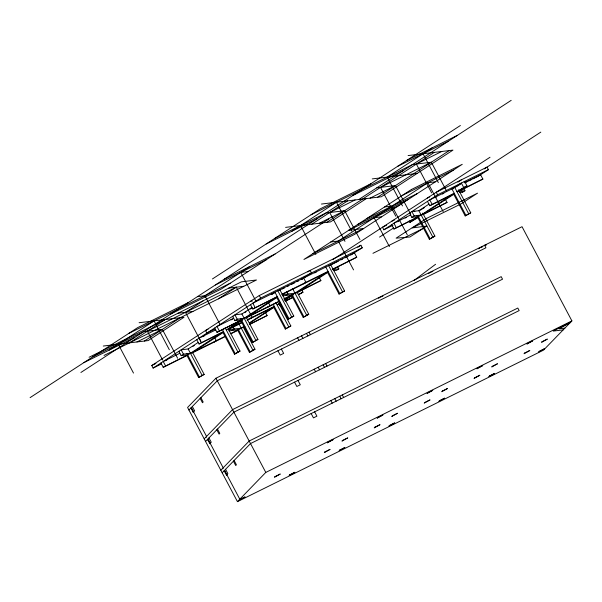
<?xml version="1.0" encoding="UTF-8"?>
<svg xmlns="http://www.w3.org/2000/svg" width="602" height="602" viewBox="0 0 602 602"><rect width="100%" height="100%" fill="white"/><g stroke="black" fill="none" stroke-linecap="round" stroke-linejoin="round"><path stroke-width="0.9" d="M190.789 408.517L191.421 407.825L206.689 436.668L206.065 437.361M207.412 439.911L208.036 439.219L223.312 468.063L222.687 468.755M224.034 471.298L224.659 470.613L239.935 499.457L239.31 500.149L245.089 496.913L239.935 499.457M160.922 362.991L163.21 367.31L186.989 355.549L223.5 331.529L199.059 343.983L196.764 339.656M222.913 332.673L191.872 353.126L224.418 337.015M241.763 322.491L226.277 329.971L277.266 296.538L252.817 308.992L250.53 304.665M276.679 297.681L245.639 318.134L279.674 301.293M231.853 333.342L237.79 330.4L243.268 326.833M186.989 355.549L198.622 377.514L204.176 374.406L192.542 352.433L190.435 353.299L183.429 354.157L181.134 355.647L178.839 351.327L179.253 351.275M204.176 374.406L198.622 377.514M199.059 343.983L222.83 332.221L234.464 354.187L240.017 351.079L228.391 329.106L241.199 320.776M284.234 300.172L328.075 271.389L282.15 294.115M240.017 351.079L234.464 354.187M327.488 272.533L296.447 292.986L320.889 280.532L318.985 276.928M215.922 378.237L187.576 407.464L237.444 501.647L543.546 350.116L571.9 320.889L522.032 226.706L215.922 378.237L265.791 472.419L237.444 501.647M214.688 327.992L216.976 332.319L240.755 320.557L252.381 342.523L257.942 339.415L246.308 317.442L244.201 318.308L237.196 319.165L234.9 320.655L232.605 316.328L233.019 316.283M188.923 410.015L217.277 380.788L485.919 247.798L484.572 245.255L486.378 245.029M257.942 339.415L252.381 342.523M237.79 330.4L249.424 352.366L254.985 349.258L243.351 327.292L241.244 328.158L228.534 329.7M193.204 412.287L193.633 412.235L191.346 407.908L190.917 407.96L193.204 412.287L194.619 410.827L192.331 406.5M254.985 349.258L249.424 352.366M252.817 308.992L276.596 297.23L288.23 319.195L293.784 316.088L279.862 289.788L252.832 303.175L255.12 307.502M293.784 316.088L288.23 319.195M247.708 319.549L274.309 306.38L273.639 307.073L285.273 329.038L290.826 325.93L279.193 303.965L277.086 304.823L280.419 302.655M290.826 325.93L285.273 329.038M284.129 299.081L291.556 295.409L303.19 317.374L308.751 314.267L297.117 292.301L295.01 293.159L281.894 294.762M308.751 314.267L303.19 317.374M282.865 294.122L327.405 272.081L339.031 294.047L344.592 290.939L330.671 264.647L279.862 289.788M344.592 290.939L339.031 294.047M409.127 220.911L409.894 222.349L454.217 193.25L429.775 205.711L427.48 201.384M204.198 438.858L232.545 409.631L501.195 276.649L502.542 279.193L233.9 412.174L205.545 441.401M209.827 443.682L210.256 443.629L207.961 439.302L207.54 439.355L209.827 443.682L211.242 442.222L208.954 437.895M417.156 216.231L429.339 239.242L434.892 236.127L422.709 213.116M434.892 236.127L429.339 239.242M453.434 193.724L465.18 215.915L470.741 212.799L458.558 189.788M220.821 470.252L249.168 441.025L517.818 308.043L519.165 310.587L250.522 443.569L222.168 472.796M470.741 212.799L465.18 215.915M226.45 475.076L226.879 475.023L224.584 470.696L224.162 470.749L226.45 475.076L227.865 473.616L225.577 469.289M413.792 280.652L435.585 264.27M30.1 397.621L137.632 327.638L188.441 302.49M212.438 278.952L319.971 208.969L370.779 183.821M109.271 350.055L154.074 320.896L169.343 349.747M291.609 231.386L336.413 202.227L351.688 231.078M80.909 372.472L460.387 125.502M129.453 342.862L165.294 319.534M311.791 224.192L347.632 200.865M197.396 296.658L204.883 295.748L249.687 266.588M432.025 147.919L387.221 177.078L402.49 205.929M203.401 300.669L185.484 312.333L200.752 341.183M328.858 219.023L221.325 289.005L170.516 314.154M358.86 199.495L511.196 100.353M144.42 341.041L180.261 317.713M326.758 222.371L434.29 152.389M366.34 198.585L330.498 221.912L285.604 227.375M218.368 298.855L236.285 287.192L252.163 317.344L249.86 318.842M377.567 197.223L449.25 150.568M330.799 241.959L338.279 241.048L427.887 182.73L435.374 181.827M161.441 363.947L153.111 368.07L151.764 365.519L259.289 295.537L360.907 245.247L362.253 247.791L350.763 255.06M153.111 368.07L260.643 298.088L362.253 247.791M183.429 354.157L181.142 349.83L188.148 348.972L198.269 342.387M237.196 319.165L234.908 314.838L241.906 313.981L252.035 307.396M272.277 294.22L274.301 292.903L271.329 294.37M192.956 346.353L194.303 345.473M244.69 312.679L246.045 311.798M250.093 309.165L251.44 308.284M307.757 271.916L310.098 270.396L311.445 272.939L301.339 279.524L302.821 278.786M163.21 367.31L187.658 354.856L181.134 355.647M216.976 332.319L241.425 319.865L234.9 320.655M332.635 259.68L490.013 157.265M242.448 319.963L242.862 319.692L240.755 320.557M238.512 323.884L240.303 322.95M386.574 225.216L382.481 227.247L383.828 229.791L437.594 194.8L488.403 169.651L487.056 167.108L436.247 192.256L437.594 194.8M357.791 247.272L360.907 245.247M457.911 182.113L461.651 179.682M214.019 342.169L216.321 340.672L214.794 337.782M231.943 330.506L234.238 329.008L233.094 326.841M267.785 307.178L270.087 305.681L268.56 302.791M285.709 295.514L288.004 294.017L286.861 291.85M303.626 283.851L305.929 282.353L303.634 278.026M428.985 204.108L418.864 210.7L411.858 211.55L414.153 215.877L421.152 215.027L423.266 214.161L447.038 202.392L445.126 198.788M420.971 209.835L422.326 208.954M422.995 208.518L424.35 207.637M457.302 186.184L458.28 185.551M458.769 185.235L460.237 184.28M460.718 183.964L461.207 183.648M464.142 181.736L464.624 181.42L466.919 185.747L457.001 191.699L466.919 185.747M379.523 237.09L393.648 227.895M484.301 168.891L540.814 132.116M249.341 322.883L273.639 307.073L247.098 320.211M391.639 224.712L393.934 229.038L418.375 216.577L411.851 217.375L409.563 213.048L410.376 212.942M411.851 217.375L414.153 215.877M244.705 326.412L243.351 327.292L244.841 326.555M249.424 323.334L273.722 307.524M279.193 303.965L280.171 303.325M285.055 300.15L292.835 295.085M293.249 294.814L293.671 294.544M477.491 176.755L488.403 169.651M265.219 311.919L267.122 315.523L249.604 324.553M301.828 290.029L302.972 292.196L299.284 294.378M337.669 266.701L338.813 268.868L336.51 270.366L333.884 270.682M330.671 264.647L354.443 252.878L356.738 257.204L332.289 269.658M418.149 217.488L409.894 222.349M423.266 214.161L453.63 194.393M447.038 202.392L422.596 214.846M459.597 192.595L462.66 192.226L464.962 190.729L463.811 188.561M464.247 182.827L480.592 174.738L482.879 179.065L459.823 190.834M432.07 204.213L429.783 199.887L451.929 188.923L461.365 183.031L463.66 187.357M378.515 298.261L379.975 297.448M428.451 273.534L429.918 272.721M478.417 248.799L479.884 247.979M406.621 160.493L457.43 135.345M397.659 166.325L448.467 141.177M311.008 214.801L412.626 164.504L431.325 162.231L446.601 191.075M352.855 195.484L403.664 170.336M441.77 151.478L416.366 164.053L431.642 192.896M275.167 238.129L325.975 212.98L344.675 210.708L359.951 239.551M266.204 243.96L317.013 218.812M355.12 199.954L329.715 212.529L344.984 241.372M431.325 162.231L380.524 187.38L395.792 216.223M319.271 223.282L344.675 210.708M370.079 198.133L395.484 185.559L410.76 214.402M224.283 279.162L275.091 254.014M215.32 284.994L266.129 259.846M402.49 195.304L453.291 170.155M128.67 333.47L230.288 283.173M366.641 218.631L417.449 193.49M89.088 357.257L241.507 281.811L256.475 279.99L104.048 355.436M357.686 224.463L408.487 199.322M92.828 356.798L143.637 331.649L162.337 329.377L177.613 358.22M348.724 230.295L399.532 205.154M83.866 362.63L134.675 337.481M236.285 287.192L147.377 331.198L162.645 360.041M312.874 253.623L363.683 228.482L348.821 230.257M427.285 198.088L429.745 196.869M136.932 341.951L162.337 329.377M434.915 197.704L436.397 196.967M442.342 194.025L443.824 193.295M465.835 182.398L467.22 181.714M468.604 181.029L471.374 179.659M472.751 178.975L476.904 176.92M391.443 221.416L394.716 219.79M459.108 190.834L482.879 179.065M410.549 214.989L393.941 223.214L396.229 227.541M429.775 205.711L453.547 193.942M397.583 221.769L399.066 221.032M405.011 218.09L406.5 217.352M383.828 229.791L392.993 225.261M393.934 229.038L417.705 217.269M280.577 289.795L279.193 290.48L280.419 290.33M281.962 289.11L284.731 287.741M287.5 286.371L288.877 285.687M291.646 284.317L294.416 282.948M297.185 281.578L298.569 280.893M314.711 272.902L316.193 272.164M330.001 265.332L338.301 261.223M341.071 259.853L342.455 259.169M345.224 257.799L347.994 256.429M208.074 329.241L205.523 330.528L206.877 333.079L215.072 329.023M332.959 268.974L356.738 257.204M233.591 318.277L216.983 326.502L219.278 330.829M231.033 319.903L232.515 319.173M215.674 329.941L199.066 338.166L201.354 342.493M202.708 336.721L204.191 335.984M372.954 253.314L423.763 228.166M246.308 317.442L278.387 301.564M283.926 298.825L292.226 294.717L303.859 316.69M297.117 292.301L320.889 280.532M151.764 365.519L155.926 363.465M236.202 324.026L232.936 325.637L232.176 324.2M285.378 299.683L287.003 298.878M285.137 301.023L292.572 297.343M298.509 294.401L302.972 292.196M179.825 353.269L163.217 361.493L165.512 365.82M229.099 329.113L241.56 322.95M285.446 301.226L292.369 297.802M165.377 360.779L166.867 360.049M192.542 352.433L224.621 336.556M230.16 333.817L238.46 329.708L250.093 351.681M249.296 324.35L267.122 315.523M265.791 472.419L571.9 320.889M570.079 322.762L559.01 328.827L564.887 328.113M570.959 321.852L553.283 331.07L563.163 329.896M456.813 186.507L454.706 187.372L468.627 213.665M420.271 210.121L418.864 210.7L432.785 236.992M291.556 295.409L292.963 294.829M480.614 247.572L482.842 246.662M430.648 272.315L432.876 271.397M380.705 297.042L382.94 296.124M414.485 211.227L414.921 211.174M416.78 215.554L417.216 215.501M408.103 155.572L452.99 150.109L381.307 196.771L321.445 204.048M372.254 178.899L417.148 173.444M376.777 187.832L395.484 185.559M453.366 188.75L453.803 188.697M458.844 191.474L464.962 190.729M384.565 206.968L392.045 206.057L407.321 234.908M381.608 216.818L374.128 217.721L389.396 246.572M248.205 271.51L240.725 272.42L256 301.271M332.695 269.613L338.813 268.868M228.805 288.095L243.772 286.281M292.279 288.892L292.715 288.84L306.644 315.132M282.647 295.883L292.226 294.717M177.996 313.243L192.964 311.422M278.937 304.604L280.968 304.356M139.107 322.717L184.001 317.254L148.16 340.582L103.266 346.045M279.682 305.726L281.435 305.515M228.88 330.874L238.46 329.708M250.485 301.271L252.336 301.053M461.9 190.781L462.66 192.226M451.929 188.923L465.85 215.223M423.063 153.751L438.339 182.602M427.887 182.73L443.162 211.58M417.826 215.539L430.009 238.55M338.279 241.048L353.555 269.899M328.557 265.505L342.485 291.804M325.78 267.062L339.701 293.362M300.571 225.554L315.839 254.405M309.037 332.146L310.384 334.689M325.659 363.54L327.006 366.084M342.282 394.935L343.629 397.478M306.516 333.395L307.863 335.939M323.139 364.789L324.486 367.333M339.761 396.184L341.108 398.727M277.755 290.653L291.677 316.953M301.549 335.848L302.904 338.399M318.172 367.243L319.527 369.794M334.795 398.637L336.149 401.188M274.971 292.211L288.9 318.511M297.606 337.805L298.961 340.348M314.229 369.199L315.583 371.743M330.852 400.586L332.206 403.137M275.942 302.663L288.719 326.796M273.157 304.221L285.942 328.353M259.289 295.537L260.643 298.088M281.367 349.055L283.662 353.382L280.216 355.09L277.921 350.763M297.99 380.449L300.285 384.776L296.839 386.484L294.544 382.157M314.613 411.843L316.908 416.17L313.461 417.878L311.166 413.551M241.906 313.981L255.835 340.28M240.657 318.42L253.051 341.838M238.949 323.831L252.878 350.123M225.133 327.812L237.91 351.944M204.883 295.748L220.151 324.598M222.356 329.369L235.134 353.502M188.148 348.972L202.069 375.272M186.891 353.412L199.292 376.829M200.887 397.681L203.175 402.008L202.468 402.738L200.18 398.411M217.51 429.075L219.798 433.402L219.09 434.125L216.803 429.798M234.133 460.462L236.42 464.789L235.713 465.519L233.425 461.192M118.233 344.224L133.501 373.074M275.122 476.558L274.497 477.251L280.276 474.015L275.122 476.558M289.765 474.805L289.133 475.497L294.92 472.261L289.765 474.805M327.962 442.169L327.337 442.854L333.117 439.618L327.962 442.169M324.945 451.914L324.32 452.599L330.099 449.363L324.945 451.914M342.606 440.416L341.981 441.1L347.76 437.872L342.606 440.416M339.761 450.048L339.129 450.74L344.916 447.504L339.761 450.048M377.793 417.517L377.168 418.202L382.947 414.974L377.793 417.517M374.873 427.194L374.241 427.887L380.028 424.651L374.873 427.194M392.391 415.794L391.759 416.486L397.546 413.25L392.391 415.794M389.562 425.418L388.93 426.103L394.716 422.875L389.562 425.418M427.646 392.85L427.021 393.535L432.8 390.307L427.646 392.85M424.884 402.429L424.252 403.114L430.039 399.886L424.884 402.429M442.402 391.022L441.778 391.714L447.557 388.478L442.402 391.022M439.52 400.676L438.896 401.368L444.675 398.133L439.52 400.676M477.589 368.123L476.965 368.815L482.744 365.58L477.589 368.123M474.707 377.778L474.083 378.47L479.862 375.234L474.707 377.778M492.368 366.287L491.744 366.972L497.523 363.736L492.368 366.287M489.494 375.934L488.862 376.626L494.648 373.39L489.494 375.934M527.555 343.388L526.931 344.073L532.71 340.837L527.555 343.388M524.673 353.035L524.049 353.728L529.828 350.492L524.673 353.035M542.199 341.635L541.574 342.32L547.353 339.084L542.199 341.635M539.317 351.282L538.692 351.974L544.471 348.739L539.317 351.282M426.72 218.323L396.093 238.166L409.909 236.985L426.773 226.059L412.204 227.917L460.688 204.086L477.529 193.174L426.72 218.323M411.444 189.472L303.92 259.454L354.698 234.336L462.253 164.323L411.444 189.472"/></g></svg>
